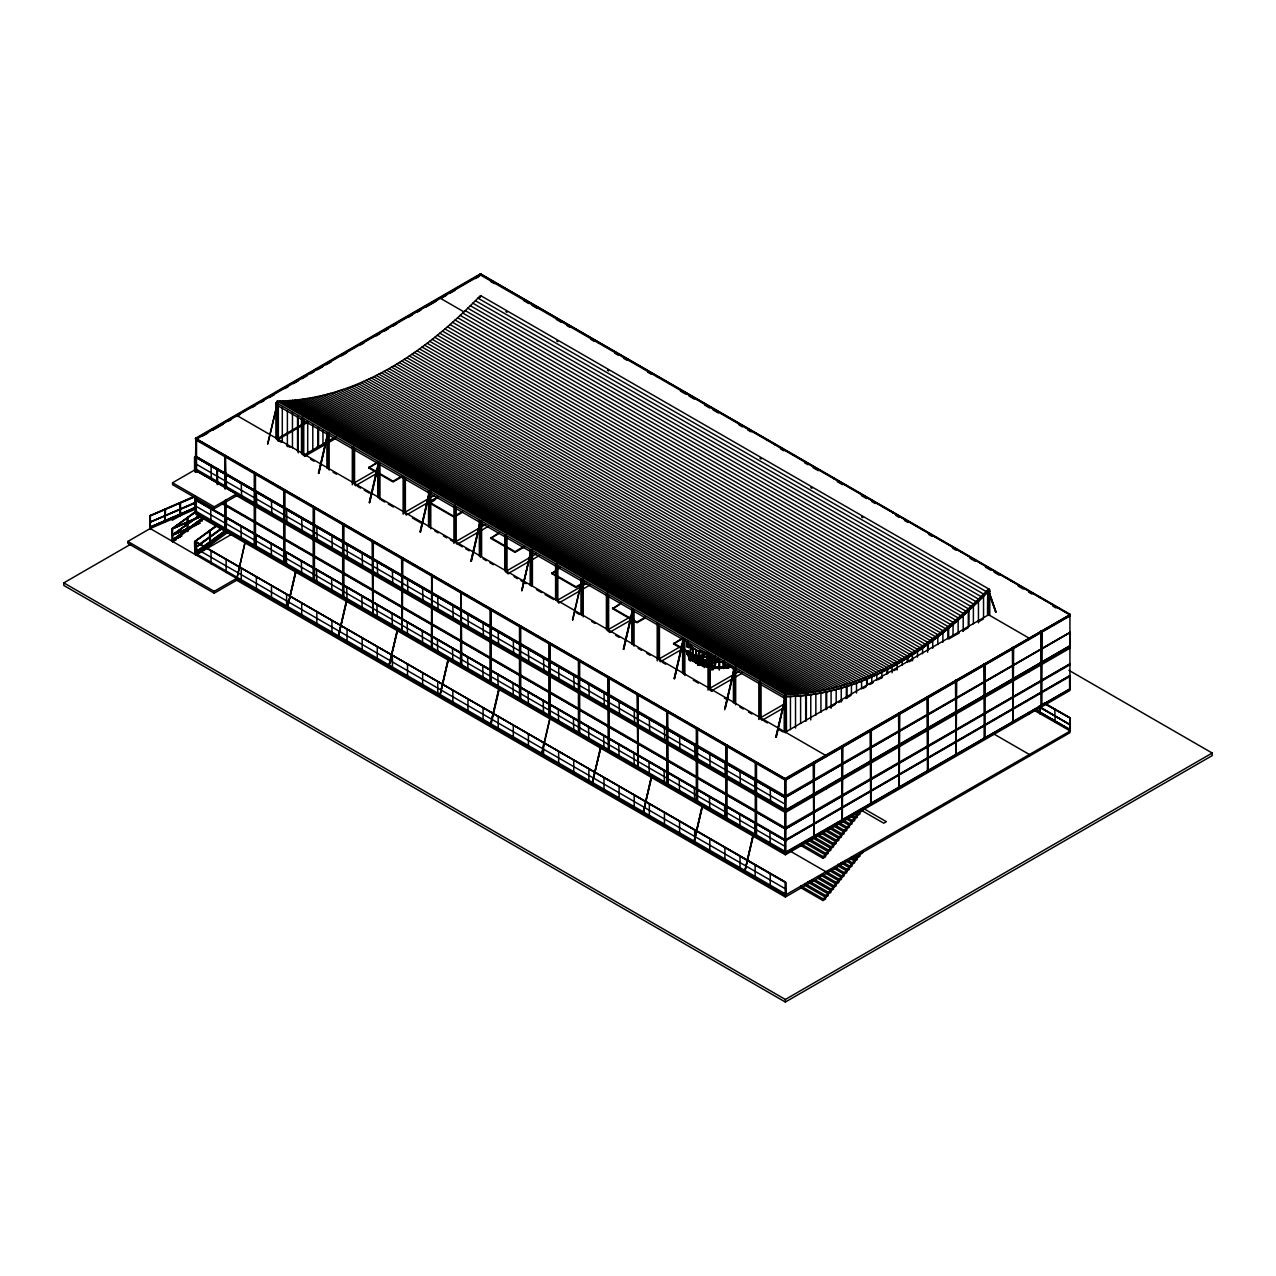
<?xml version="1.0" encoding="UTF-8"?>
<svg xmlns="http://www.w3.org/2000/svg" width="1276" height="1276" viewBox="0 0 1276 1276"><rect width="100%" height="100%" fill="white"/><g stroke="black" fill="none" stroke-linecap="round" stroke-linejoin="round"><path stroke-width="1.5" d="M688.88 652.084L689.901 655.354M193.824 496.587L150.01 515.727L194.127 496.763M149.834 515.632L150.185 528.742L150.361 515.536M195.914 502.808L150.01 522.187L195.659 502.25M195.914 507.848L150.01 527.227L195.659 507.306M150.313 527.403L195.962 507.481M172.18 528.535L172.547 541.662L172.18 528.535L201.895 515.935M196.392 525.106L172.372 535.091L199.694 514.914M200.045 515.408L172.404 535.075L200.077 523.16M179.964 537.18L172.372 540.147L202.916 517.625M203.267 518.12L172.404 540.115L181.83 536.032M194.734 457.063L194.542 469.871L785.617 810.914M217.43 469.775L217.255 482.982M723.651 662.18C717.447 662.85 706.808 660.649 699.057 658.033C710.812 664.732 682.772 648.75 693.251 654.684M709.312 666.12L699.057 663.073L714.975 667.22L723.636 667.22L730.526 665.609M711.498 669.74C717.048 652.833 702.119 663.6 698.163 659.485C680.762 652.706 705.979 664.7 717.319 659.15M719.297 670.123L719.297 659.469L711.593 660.442L711.753 669.597M245.056 541.806L236.57 580.293L214.209 593.196L127.823 543.337L127.823 541.455L150.185 528.535L195.786 508.98M267.593 443.873L277.45 403.615L276.557 403.216L276.557 438.816M245.295 541.949L236.81 578.459M267.848 444.016L277.227 403.663M295.633 571.201L287.371 607.663M318.41 473.205L327.788 432.851M295.857 571.154L287.387 607.855L296.112 571.297M318.665 473.348L328.044 432.995M318.888 473.3L327.82 434.861M346.45 600.533L338.188 636.995M369.227 502.537L378.605 462.199M346.673 600.486L338.204 637.187L346.928 600.629M369.466 502.68L378.86 462.327M369.705 502.632L378.637 464.209M397.267 629.881L388.765 666.391L397.729 629.961M420.043 531.885L429.661 491.483M389.021 666.519L397.49 629.818M420.282 532.028L429.422 491.531M420.522 531.964L429.454 493.541M448.067 659.213L439.821 695.675M470.86 561.217L480.239 520.863M448.307 659.166L439.837 695.867L448.546 659.309M471.099 561.36L480.478 521.007M471.338 561.312L480.27 522.873M498.884 688.546L490.399 725.055L499.123 688.498M521.677 590.549L531.055 550.211M521.9 590.501L530.832 552.077M499.363 688.641L490.877 725.151M521.916 590.692L531.294 550.339M549.94 717.83L541.455 754.339M572.477 619.897L581.872 579.543M550.179 717.973L541.694 754.483M572.733 620.04L582.111 579.687L583.228 579.24M600.518 747.226L592.032 783.735L600.996 747.321M623.294 649.229L632.673 608.875M592.271 783.879L600.757 747.178M623.549 649.372L632.928 609.019M623.773 649.325L632.705 610.885M651.334 776.558L643.072 813.019M674.111 678.561L683.489 638.223M651.558 776.51L643.088 813.211L651.813 776.653M674.35 678.704L683.745 638.351M674.589 678.657L683.521 640.233M702.151 805.906L693.889 842.351M724.928 707.909L734.545 667.507L724.72 709.775M702.374 805.842L693.905 842.543L702.629 805.985M725.406 707.989L734.338 669.565M752.952 835.238L744.705 871.699M775.744 737.241L785.362 696.84L775.983 737.384M753.191 835.19L744.721 871.891L753.43 835.333M776.223 737.337L785.601 696.983L784.708 696.584L784.708 732.185M706.553 660.521L710.7 661.686L723.636 661.829M709.312 666.471C680.874 659.102 725.358 671.288 730.654 666.2M714.943 662.18L722.168 661.638M712.311 669.772L718.005 657.491M713.125 668.959L718.005 658.432M713.125 669.772L715.565 664.525M723.859 666.933L725.486 663.424M709.456 654.732L706.585 654.078L709.456 654.381M703.124 653.025L702.773 666.152L702.661 652.961L706.745 654.205L695.771 649.899L699.328 651.382C703.778 686.823 689.12 640.249 706.745 653.854L706.649 667.252M706.729 660.649L702.661 659.405L709.312 661.415M710.812 661.447L714.943 661.829M710.812 666.503L719.313 667.141L730.654 665.849M704.24 660.043L697.749 659.277L711.529 660.027M702.869 652.738L702.773 666.152M702.677 653.312L699.328 651.382M277.227 403.216L277.227 401.095C357.2 400.201 426.87 350.868 480.478 295.522L989.538 589.416L989.538 591.538M785.362 732.823L785.362 694.463C865.335 693.57 935.005 644.252 988.613 588.89L988.613 591.011C935.005 646.358 865.335 695.675 785.362 696.584C865.335 695.675 935.005 646.358 988.613 591.011M711.195 664.557L716.793 658.974L718.005 659.261M988.374 591.362L989.283 591.011L989.283 614.777M699.184 651.845L695.787 649.915L696.281 653.679M699.296 658.177L695.787 656.725M694.367 659.166L697.956 656.454L709.281 662.994M703.953 665.928L704.304 660.059M704.416 660.505L704.464 665.928M196.488 510.783L172.372 528.647L201.56 516.126M196.52 511.118L172.404 528.615L201.592 515.759M172.547 541.662L172.547 528.344L195.228 512.458M172.404 535.075L200.013 515.089M172.404 540.115L203.219 517.801M204.702 518.12L172.547 541.455L176.184 539.892M217.542 525.042L194.765 541.534L217.239 524.867M194.542 541.455L194.893 554.566L194.893 541.662L217.574 525.361M196.329 546.495L222.056 527.817M196.376 546.814L222.104 528.136M195.069 548.154L222.407 528.328M196.329 551.535L225.278 530.529M196.376 551.854L226.921 529.684M195.069 553.21L227.224 529.859M194.893 554.358L227.048 531.023M198.115 553.912L227.048 532.905M696.074 656.183L699.041 658.017M686.743 650.648L690.475 657.778L699.041 663.057M196.52 471.849L196.52 438.769L195.659 439.215L195.611 438.242L480.175 273.957L481.084 274.484L480.223 274.914L480.175 273.957M195.308 471.849L195.914 438.418M480.478 274.133L480.781 275.01L196.217 439.295L195.659 438.625L785.617 779.221M195.308 438.769L785.665 779.604L1070.229 615.319L1070.181 614.346L480.733 274.037L1070.181 614.936L480.223 274.914M480.781 274.308L195.914 438.769L195.914 472.216M202.693 436.025L207.781 433.09M212.853 430.171L223.013 424.302M228.101 421.367L231.482 419.405M240.016 414.477L236.57 416.47L236.57 415.306L826.019 755.615L826.019 756.78M252.074 407.522L255.519 405.529M260.687 402.546L264.132 400.568M269.3 397.586L274.468 394.587M284.803 388.622L288.248 386.644M293.416 383.661L298.584 380.679M302.029 378.685L307.197 375.702M310.642 373.709L314.087 371.715M317.533 369.737L322.7 366.754M326.146 364.761L331.313 361.778M341.649 355.813L346.817 352.83M360.582 344.871L364.027 342.877M376.085 335.923L379.53 333.929M384.698 330.947L388.143 328.953M393.311 325.97L396.756 323.992M408.814 317.022L412.26 315.028M417.427 312.046L420.873 310.068M426.04 307.085L436.376 301.12M441.512 298.153L446.6 295.219M449.981 293.257L455.069 290.322M475.39 278.583L478.787 276.637M786.271 697.111L784.453 698.163L276.302 404.795L276.302 402.674L278.136 401.621M276.094 438.816L276.094 403.216L277.227 402.562M277.881 403.216L277.227 439.454M278.343 403.216L276.094 403.216M194.542 456.952L194.893 471.737M1070.181 632.545L785.665 797.213L785.617 796.24L195.659 456.218L785.107 797.117L195.659 456.808L196.217 456.202M479.569 297.101L481.387 296.048M479.361 297.627L480.478 296.989M196.073 464.081L785.506 804.406M172.547 482.775L214.209 506.827L236.57 493.924L236.57 495.806L214.209 508.709L172.547 484.657L172.547 482.775L194.893 469.871M196.073 469.137L785.506 809.447M195.563 470.461L224.002 486.092M1070.277 633.566L1070.229 647.012L785.059 810.946L1069.623 645.943L785.059 810.244L785.107 811.201L196.169 470.605M225.389 456.138L225.996 486.922M211.034 466.474L211.385 479.186M302.619 417.236L301.503 417.874L301.503 453.474M277.227 438.769L306.495 421.862M277.227 439.949L308.218 422.037M164.811 509.204L165.162 522.331L165.513 509.204M226.139 475.198L226.506 487.91M179.788 502.792L180.49 515.695L180.49 502.792M196.169 500.527L785.617 840.836L196.265 499.793L196.217 513.223M225.645 487.623L489.25 639.228M196.073 506.333L785.506 846.642M1068.921 670.315L1212.2 753.031L1212.2 755.615L785.362 1002.043L63.8 585.461L63.8 582.877L130.918 544.118M172.228 520.273L196.329 506.365M194.765 509.268L194.765 496.364M329.144 432.548L328.028 433.186L328.028 468.786M241.26 483.923L241.611 496.635M196.073 511.373L785.506 851.698M195.467 496.364L195.308 512.697L196.169 512.266M187.157 531.342L187.524 517.466L187.875 531.342M195.914 512.489L196.52 499.075M196.265 512.697L195.77 499.698L785.203 840.374M210.668 508.518L211.034 521.629M304.326 454.814L326.337 442.102M328.028 441.113L335.779 436.647M318.537 446.983L317.214 446.983L318.537 446.983L318.537 427.635M304.581 456.409L335.588 438.513M256.38 492.648L256.731 505.36M225.645 517.546L226.139 530.353L226.506 517.243L226.139 530.353M353.436 446.568L352.32 447.222L352.32 484.8M209.519 530.577L209.87 543.688L210.237 530.577M284.085 490.255L284.947 489.809L284.947 563.753L284.085 564.183L284.085 489.665M195.77 542.3L195.914 555.156L195.77 541.949L785.506 882.083L785.713 895.258L785.713 882.354L195.914 541.837M271.485 501.388L271.836 514.084M225.645 529.269L224.783 529.715L224.783 502.473M196.073 548.584L785.506 888.893M240.909 525.967L241.26 539.078M196.073 553.625L785.506 893.934M195.914 554.948L231.482 534.405M284.085 507.274L284.085 507.864M211.034 550.977L211.034 563.88M286.606 510.113L286.956 522.809M401.541 477.065L393.072 481.961L368.684 467.877L377.154 462.215M368.684 467.877L377.154 462.981M256.013 534.692L256.38 547.803M284.085 521.358L284.085 521.948M354.074 482.998L376.468 470.078M226.139 559.701L226.139 572.605M355.398 485.757L377.792 472.822M301.71 518.838L302.077 531.534M271.134 543.416L271.485 556.543M284.085 538.95L284.085 539.541M241.26 568.426L241.26 581.33M368.684 467.112L393.072 481.196L401.541 476.299M316.831 527.562L317.182 540.258M127.823 541.455L214.209 591.33L236.57 578.411M284.085 551.28L284.085 551.87M286.239 552.141L286.606 565.268M314.055 538.073L314.055 538.663M256.38 577.151L256.38 590.054M331.935 536.287L332.302 548.983M301.359 560.866L301.71 573.993M430.778 491.228L429.661 491.866L429.661 527.466M271.485 585.875L271.485 598.779M347.056 545.011L347.407 557.708M404.891 512.33L434.159 495.423M406.215 515.089L437.221 497.193M431.352 501.34L438.131 497.417M431.352 502.106L434.749 500.144M316.48 569.606L316.831 582.717M286.606 594.6L286.606 607.504M362.177 553.736L362.528 566.432M453.953 543.464L453.953 505.886L455.069 505.248M331.585 578.331L331.935 591.442M301.71 603.325L301.71 616.228M455.739 515.424L462.518 511.501M455.739 516.174L462.518 512.266M377.281 562.461L377.632 575.173M346.705 587.056L347.056 600.167M316.831 612.049L316.831 624.953M392.402 571.185L392.753 583.898M480.478 521.198L481.594 520.56M361.81 595.78L362.177 608.891M455.691 541.678L484.976 524.771M457.031 544.421L488.022 526.525M331.935 620.774L331.935 633.693M407.507 579.91L407.873 592.622M525.186 546.495L515.025 552.364L490.638 538.281L499.107 532.634M490.638 538.281L499.107 533.4M376.93 604.505L377.281 617.616M431.687 575.253L432.309 648.83L431.687 574.535L431.447 648.687M504.77 535.234L505.886 534.58M372.751 614.442L372.145 540.865L373.007 541.008M347.056 629.499L347.056 642.418M422.627 588.635L422.978 601.347M392.035 613.23L392.402 626.341M362.177 638.223L362.177 651.143M490.638 537.515L515.025 551.599L523.495 546.718M437.748 597.359L438.099 610.072M407.156 621.954L407.507 635.065M532.411 549.892L531.294 550.546L531.294 586.147M461.162 592.255L461.784 665.849L460.907 665.689M402.227 631.46L401.605 557.883L402.482 558.027M506.508 571.01L535.792 554.103M377.281 646.948L377.281 659.867M507.832 573.769L538.839 555.857M452.852 606.1L453.203 618.796M422.276 630.679L422.627 643.79M392.402 655.689L392.402 668.592M467.973 614.825L468.324 627.521M556.703 563.912L555.586 564.566L555.586 600.167M584.472 582.685L576.002 587.566L551.615 573.482L560.084 567.836M437.381 639.404L437.748 652.514M551.615 573.482L554.996 571.536M407.507 664.413L407.507 677.317M483.078 623.549L483.445 636.245M452.501 648.128L452.852 661.239M490.893 626.085L490.893 626.675M422.627 673.138L422.627 686.041M551.615 572.717L576.002 586.8L584.472 581.92M498.198 632.274L498.549 644.97M557.325 600.342L586.609 583.435M490.893 640.759L785.617 810.324L785.665 811.297M558.649 603.101L589.656 585.205M520.72 625.942L519.858 625.798M467.606 656.853L467.973 669.98M437.748 681.862L437.748 694.766M513.303 640.999L513.67 653.695M490.893 657.778L490.893 658.352M607.504 593.26L606.387 593.898L606.387 629.499M482.727 665.578L483.078 678.704M452.852 690.587L452.852 703.491M490.893 670.091L490.893 670.682M528.423 649.723L528.774 662.419M645.449 617.887L636.979 622.768L612.592 608.684L621.061 603.038M497.847 674.318L498.198 687.429M612.592 608.684L619.37 604.776M490.893 682.421L490.032 682.851L490.032 608.923L490.893 608.492L490.638 683.202M467.973 699.312L467.973 712.215M543.544 658.448L543.895 671.144M512.952 683.043L513.303 696.154M608.142 629.69L630.535 616.755M609.465 632.433L631.859 619.514M483.078 708.036L483.078 720.94M558.649 667.173L559 679.885M612.592 607.934L636.979 622.018L645.449 617.121M528.073 691.767L528.423 704.878M498.198 716.761L498.198 729.665M573.769 675.897L574.12 688.609M543.177 700.492L543.544 713.603M513.303 725.486L513.303 738.389M588.874 684.622L589.241 697.334M579.304 691.209L579.304 691.799M558.298 709.217L558.649 722.328M704.735 654.062L697.956 657.985L673.568 643.901L682.038 638.239M673.568 643.901L682.038 639.005M687.014 641.445L687.014 646.98M528.423 734.21L528.423 747.13M658.958 659.022L681.352 646.103M688.402 643.806L688.402 647.49M603.995 693.346L604.345 706.059M660.282 661.781L682.676 648.846M690.667 645.847L690.667 659.166L691.034 653.424M693.075 647.921L693.171 661.367M573.403 717.941L573.769 731.052M687.014 650.664L687.014 654.349L687.732 650.664M696.281 657.379L695.93 663.105L695.93 649.787L693.235 647.857L692.916 661.223M688.402 656.709L688.402 651.191M543.544 742.935L543.544 755.855M619.115 702.071L619.466 714.783M673.568 643.136L697.956 657.22L706.425 652.323M693.426 661.032L693.235 647.857M697.701 664.924L697.956 659.245L698.211 664.924M707.016 654.141L709.312 654.971M588.523 726.666L588.874 739.777M711.498 657.363L713.125 660.729M704.432 666.806L714.129 661.207M558.649 751.66L558.649 764.579M634.22 710.796L634.571 723.508M711.099 667.842L711.099 654.939M714.64 657.268L714.64 668.337L715.342 657.268M718.946 668.496L718.946 659.277M603.644 735.391L603.995 748.502M723.269 660.952L723.269 668.337L723.97 660.952M727.495 667.842L727.495 664.158M573.769 760.4L573.769 773.304M735.662 667.252L734.545 667.89L734.545 703.491M649.34 719.536L649.691 732.233M667.476 711.37L668.082 784.947L667.22 784.804M709.775 688.354L739.059 671.447M618.748 744.115L619.115 757.226M608.524 750.559L607.918 676.982L608.78 677.141M711.099 691.114L742.106 673.218M588.874 769.125L588.874 782.029M664.445 728.261L664.812 740.957M633.869 752.84L634.22 765.951M758.837 719.489L758.837 681.91L759.954 681.272M603.995 777.85L603.995 790.753M679.566 736.986L679.917 749.682M648.974 761.565L649.34 774.692M619.115 786.574L619.115 799.478M694.67 745.71L695.037 758.407M276.302 402.674L784.453 696.058L786.271 695.005L786.479 732.185M786.016 732.185L785.601 696.983M664.094 770.289L664.445 783.416M760.576 717.702L784.692 703.778M761.916 720.446L786.032 706.537M989.538 589.416L987.704 590.485L987.496 614.777M806.352 720.765L806.352 695.324L805.028 695.324M634.22 795.299L634.22 808.202M989.283 591.011L988.613 615.431M989.729 591.011L987.496 591.011L989.729 591.011L989.729 614.777M709.791 754.435L710.142 767.131M726.156 745.487L727.033 745.056L727.033 818.985L726.156 819.415L726.411 744.705M826.673 691.991L825.349 691.991L826.673 691.991L826.673 709.408M968.947 610.853L967.639 610.853L968.947 610.853L968.947 626.644M679.215 779.03L679.566 792.141M846.993 698.052L846.993 686.6L845.685 686.6M948.626 628.637L947.302 628.637L948.626 628.637L948.626 638.479M649.34 804.024L649.34 816.927M867.329 685.1L867.329 679.135L866.005 679.135M928.306 650.266L928.306 644.364L926.982 644.364M724.912 763.16L725.262 775.856M726.156 762.506L726.156 763.096M887.649 673.568L887.649 669.613L886.326 669.613M907.97 658.017L906.662 658.017L907.97 658.017L907.97 661.957M785.362 732.137L988.613 614.793M830.15 707.462L835.317 704.48M838.763 702.486L842.208 700.492M845.653 698.514L850.821 695.532M862.879 688.562L866.324 686.568M869.769 684.59L873.215 682.596M878.382 679.614L881.828 677.62M893.886 670.666L897.331 668.672M909.389 661.718L912.834 659.724M948.993 638.845L959.329 632.88M962.774 630.886L967.942 627.904M978.277 621.938L983.445 618.956M694.319 787.755L694.67 800.865M726.156 776.59L726.156 777.18M664.445 812.748L664.445 825.652M740.016 771.884L740.367 784.596M709.44 796.479L709.791 809.59M726.156 794.198L726.156 794.773M679.566 821.473L679.566 834.376M755.137 780.609L755.488 793.321M724.545 805.204L724.912 818.315M726.156 806.512L726.156 807.102M694.67 830.197L694.67 843.101M785.059 779.253L1070.229 614.617L785.059 778.551L785.107 779.524L785.968 779.078L785.713 853.006L195.659 512.553M813.211 762.649L814.423 762.649L813.817 836.928L813.211 762.649L814.423 762.649M841.666 746.221L842.878 746.221L842.272 820.5L841.666 746.221L842.878 746.221M870.12 729.792L871.333 729.792L870.726 804.071L870.12 729.792L871.333 729.792M898.575 713.364L899.787 713.364L899.181 787.643L898.575 713.364L899.787 713.364M927.03 696.935L928.258 696.935L927.636 771.214L927.03 696.935L928.258 696.935M955.485 680.507L956.713 680.507L956.091 754.786L955.485 680.507L956.713 680.507M983.94 664.078L985.168 664.078L984.546 738.357L983.94 664.078L985.168 664.078M1012.394 647.65L1013.622 647.65L1013.016 721.929L1012.394 647.65L1013.622 647.65M1070.181 614.346L1069.671 615.239M1042.077 631.221L1040.849 631.221L1042.077 631.221L1041.471 705.5L1040.849 633.167M1069.926 615.973L785.362 780.258L195.914 439.949M770.241 789.334L770.608 802.046M739.665 813.928L740.016 827.039M709.791 838.922L709.791 851.842M785.107 797.117L785.059 796.16L1070.229 632.226L785.665 797.213M785.362 797.659L785.107 811.201M785.203 797.771L196.073 457.286L785.713 797.851L196.265 457.542L195.611 470.637M754.77 822.653L755.137 835.764M755.631 823.53L755.631 824.121M1070.181 646.039L1070.229 647.012M1069.926 648.24L785.362 812.525L235.566 495.104M724.912 847.647L724.912 860.566M769.891 831.378L770.241 844.489M221.864 503.031L785.107 828.81L785.059 827.837L1070.229 663.903M785.665 828.89L1070.229 664.605L1070.181 663.648L785.665 828.89L785.617 827.933L222.375 502.744M740.016 856.371L740.016 869.291M726.411 818.634L785.968 853.006L785.107 853.453L785.011 840.102L1070.07 675.546M1069.766 676.073L1070.229 689.247L785.665 853.548L195.308 512.697M1069.671 676.248L1070.181 676.551M1069.623 688.896L1069.559 675.817L785.059 840.868L1069.623 676.583M755.137 865.096L755.137 878.016M785.059 852.48L1070.277 688.721L785.059 853.181M813.211 836.577L814.423 836.577M841.666 820.149L842.878 820.149M870.12 803.72L871.333 803.72M898.575 787.292L899.787 787.292M927.03 770.864L928.258 770.864M955.485 754.435L956.713 754.435M983.94 738.006L985.168 738.006M1012.394 721.578L1013.622 721.578M1040.849 705.149L1042.077 705.149M1070.181 688.865L1070.181 688.29M195.914 497.13L195.914 514.467L785.362 854.776L1069.926 690.491L1069.926 614.793M851.236 815.125L854.665 817.103L859.96 814.056L859.96 810.531M848.588 818.41L852.033 820.388L857.312 817.342L857.312 813.817L862.592 810.77L862.592 809M1040.052 706.138L1039.685 713.731L1039.685 705.931M842.511 819.702L849.385 823.674L854.665 820.627L854.665 817.103M838.141 821.999L846.738 826.96L852.033 823.913L852.033 820.388M835.509 825.285L844.106 830.245L849.385 827.199L849.385 823.674M1054.805 709.137L1055.156 722.248M770.241 873.837L770.241 886.74M831.139 827.582L841.458 833.531L846.738 830.485L846.738 826.96M826.784 829.863L838.81 836.817L844.106 833.77L844.106 830.245M822.414 832.159L836.179 840.102L841.458 837.056L841.458 833.531M818.06 834.456L833.531 843.388L838.81 840.342L838.81 836.817M815.412 837.742L830.883 846.674L836.179 843.627L836.179 840.102M809.335 839.034L828.252 849.96L833.531 846.913L833.531 843.388M804.965 841.331L825.604 853.245L830.883 850.199L830.883 846.674M800.61 843.627L822.956 856.531L828.252 853.485L828.252 849.96M800.61 845.382L822.956 858.301L825.604 856.77L825.604 853.245M235.566 579.591L785.362 897.012L1069.926 732.727L1070.07 717.798L1069.559 730.973M1043.912 703.395L1070.277 718.069L1070.277 730.973L1033.719 710.078M1038.744 706.872L1070.07 724.609L1038.744 706.521M1035.299 709.919L1070.07 729.649L1035.299 709.568M785.011 895.258L1070.277 730.973M851.236 857.36L854.665 859.354L859.96 856.292L859.96 852.783M848.588 860.646L852.033 862.64L857.312 859.577L857.312 856.068L862.592 853.006L862.592 851.252M842.511 861.954L849.385 865.925L854.665 862.879L854.665 859.354M838.141 864.251L846.738 869.211L852.033 866.165L852.033 862.64M835.509 867.536L844.106 872.497L849.385 869.45L849.385 865.925M831.139 869.817L841.458 875.783L846.738 872.736L846.738 869.211M826.784 872.114L838.81 879.068L844.106 876.022L844.106 872.497M822.414 874.411L836.179 882.354L841.458 879.308L841.458 875.783M818.06 876.708L833.531 885.64L838.81 882.593L838.81 879.068M815.412 879.993L830.883 888.925L836.179 885.879L836.179 882.354M809.335 881.285L828.252 892.211L833.531 889.165L833.531 885.64M804.965 883.582L825.604 895.497L830.883 892.45L830.883 888.925M800.61 885.879L822.956 898.783L828.252 895.736L828.252 892.211M800.61 887.633L822.956 900.537L825.604 899.022L825.604 895.497M63.8 582.877L785.362 999.459L1212.2 753.031M691.034 649.739L690.491 645.943L693.251 647.873L688.562 644.045L687.573 641.222L688.96 643.949L687.174 641.302L687.365 647.187M692.916 648.033L696.09 650.09L693.251 648.224M693.235 659.708L690.491 657.443L692.9 659.517M695.787 661.765L699.328 663.233L696.09 661.59M693.012 657.858L689.885 654.923L693.331 657.22M699.519 657.523L704.208 655.449L708.403 659.628M150.313 515.903L194.096 497.13M150.01 522.187L195.962 502.425M150.01 527.227L195.611 507.673M172.675 528.822L201.863 516.301M199.774 522.985L172.707 535.25M172.404 539.764L181.527 535.856M690.858 657.65L688.562 655.178L690.475 657.427M702.247 665.657L709.504 663.233M690.874 645.815L690.316 649.739M704.208 657.204L711.498 655.465L713.938 660.729M727.113 668.002L730.749 667.141M688.562 643.678L689.12 647.49M687.174 653.153L688.562 655.178M731.945 667.045L719.297 668.496L710.748 667.842M697.621 665.083L708.834 663.345M711.386 660.314L719.409 659.261M711.498 657.22L715.389 656.933M696.856 663.488L708.467 663.488M692.023 661.032L708.834 663.632M703.236 663.711L706.968 664.286M709.376 667.571C700.269 665.865 689.439 661.622 686.536 651.908M718.005 660.202L716.793 658.974M693.171 658.304L709.504 663.743M698.61 661.048L707.686 664.078M692.932 657.395L698.068 659.054M509.953 291.151L509.698 291.343M539.413 308.154L539.174 308.361M568.889 325.173L568.633 325.38M598.364 342.191L598.109 342.399M627.84 359.21L627.585 359.417M657.315 376.229L657.06 376.42M686.775 393.231L686.52 393.439M745.726 427.269L745.471 427.476M775.202 444.287L774.947 444.495M804.678 461.306L804.422 461.513M834.137 478.309L833.882 478.516M863.613 495.327L863.358 495.535M893.088 512.346L892.833 512.553M952.024 546.383L951.784 546.591M981.499 563.402L981.244 563.593M1010.975 580.405L1010.72 580.612M1040.45 597.423L1040.195 597.631M539.413 308.872L539.668 308.664M568.889 325.874L569.144 325.667M598.364 342.893L598.619 342.686M627.84 359.912L628.095 359.704M657.315 376.93L657.571 376.723M686.775 393.949L687.03 393.742M775.202 444.989L775.457 444.782M804.678 462.008L804.917 461.8M834.137 479.026L834.392 478.819M863.613 496.029L863.868 495.838M893.088 513.048L893.344 512.84M922.564 530.066L922.819 529.859M981.499 564.104L981.754 563.896M1010.975 581.106L1011.23 580.915M1040.45 598.125L1040.706 597.918M1070.229 615.319L1069.623 614.266M490.813 281.629L494.259 283.607M523.559 300.53L528.742 303.513M532.188 305.506L537.356 308.489M556.304 319.431L561.488 322.429M566.656 325.412L570.101 327.39M590.788 339.336L594.233 341.33M614.904 353.277L618.366 355.254M623.533 358.237L626.979 360.231M647.65 372.177L651.111 374.171M680.411 391.078L685.579 394.061M689.024 396.054L694.192 399.037M704.527 405.018L709.711 408.001M713.156 409.995L718.324 412.977M739.011 424.908L742.457 426.902M747.624 429.884L751.07 431.878M780.37 448.801L783.815 450.779M804.502 462.725L807.947 464.719M813.115 467.702L818.283 470.685M837.247 481.626L842.415 484.625M861.38 495.566L866.548 498.549M871.715 501.532L875.161 503.526M895.848 515.472L899.293 517.45M904.461 520.433L907.906 522.426M928.593 534.373L932.038 536.367M952.725 548.297L956.171 550.291M969.951 558.25L975.119 561.233M985.471 567.214L990.639 570.197M994.084 572.19L999.252 575.173M1018.216 586.115L1023.384 589.097M1028.552 592.08L1031.997 594.074M1052.684 606.02L1056.129 607.998M1070.229 632.928L1069.623 631.875M1069.926 633.773L1069.926 646.677M505.886 311.663L507.003 312.301M556.703 340.995L557.819 341.633M607.504 370.327L608.636 370.981M759.954 458.339L761.07 458.993M810.77 487.687L811.887 488.325M861.587 517.019L862.704 517.657M477.942 298.121L986.077 591.49M475.39 300.673L983.541 594.058M472.854 303.209L980.989 596.578M470.318 305.698L978.453 599.082M467.766 308.17L975.917 601.538M465.23 310.61L973.381 603.979M439.821 297.946L463.954 311.886M987.911 614.378L1029.269 638.255L1029.269 639.435M462.694 313.003L970.829 606.371M1070.229 664.605L1069.623 663.552M460.157 315.379L968.293 608.748M457.605 317.708L965.757 611.076M455.069 320.021L963.205 613.389M452.533 322.286L960.668 615.654M449.981 324.519L958.132 617.903M447.445 326.736L955.596 620.104M444.909 328.905L953.044 622.273M442.373 331.042L950.508 624.427M439.821 333.164L947.972 626.532M437.285 335.237L945.42 628.605M434.749 337.279L942.884 630.663M432.197 339.304L940.348 632.673M429.661 341.282L937.796 634.65M427.125 343.228L935.26 636.596M424.573 345.142L932.724 638.51M1045.937 703.874L1070.07 717.798M1044.215 703.22L1070.07 718.149M422.037 347.024L930.188 640.408M1039.047 706.346L1069.766 724.784M419.501 348.874L927.636 642.259M416.965 350.693L925.1 644.077M1035.602 709.392L1069.766 729.824M1040.052 713.523L1039.334 706.138M414.413 352.495L922.564 645.863M411.877 354.25L920.012 647.618M409.341 355.972L917.476 649.34M406.789 357.663L914.94 651.031M404.253 359.322L912.404 652.69M401.717 360.949L909.852 654.317M399.181 362.543L907.316 655.912M396.629 364.091L904.78 657.475M394.093 365.622L902.228 659.006M391.557 367.121L899.692 660.49M389.005 368.589L897.156 661.957M386.469 370.024L894.604 663.392M383.932 371.428L892.068 664.796M381.396 372.783L889.532 666.168M378.844 374.123L886.995 667.492M376.308 375.431L884.443 668.799M993.079 733.54L1029.269 754.435L1029.269 756.205M373.772 376.707L881.907 670.075M371.22 377.935L879.371 671.32M368.684 379.147L876.819 672.516M366.148 380.328L874.283 673.696M363.596 381.46L871.747 674.845M361.06 382.577L869.211 675.945M358.524 383.645L866.659 677.03M355.988 384.698L864.123 678.066M353.436 385.703L861.587 679.087M350.9 386.692L859.035 680.06M348.364 387.633L856.499 681.017M345.812 388.558L853.963 681.926M343.276 389.435L851.427 682.82M340.74 390.296L848.875 683.665M338.204 391.11L846.339 684.478M335.652 391.891L843.803 685.276M333.116 392.657L841.251 686.025M330.58 393.375L838.715 686.743M328.028 394.061L836.179 687.445M325.492 394.731L833.627 688.099M322.956 395.353L831.091 688.721M320.404 395.943L828.555 689.311M317.868 396.501L826.019 689.885M315.331 397.027L823.467 690.412M312.795 397.538L820.931 690.906M310.243 398L818.394 691.369M307.707 398.431L815.842 691.799M305.171 398.83L813.306 692.198M302.619 399.197L810.77 692.565M300.083 399.532L808.234 692.9M297.547 399.835L805.682 693.203M295.011 400.106L803.146 693.474M292.459 400.345L800.61 693.713M289.923 400.552L798.058 693.921M287.387 400.728L795.522 694.096M284.835 400.871L792.986 694.24M282.299 400.983L790.45 694.351M279.763 401.047L787.898 694.431M277.227 401.095L786.271 695.005M785.362 695.93L786.479 696.584L784.246 696.584L784.246 732.185M453.953 505.886L455.069 506.54L455.069 542.14M758.837 681.91L759.954 682.564L759.954 718.851M431.288 503.254L454.049 516.397M689.12 652.499L689.375 659.724M431.288 504.02L454.049 517.163M277.929 440.348L281.374 442.341M286.558 445.324L290.003 447.318M302.061 454.288L305.506 456.282M310.674 459.264L314.119 461.258M333.084 472.2L336.529 474.194M357.216 486.124L360.661 488.118M364.107 490.112L369.274 493.094M381.349 500.064L384.794 502.042M388.239 504.036L393.407 507.019M412.371 517.976L422.707 523.942M434.781 530.912L438.226 532.889M443.394 535.888L446.839 537.866M450.284 539.86L453.73 541.853M458.897 544.836L462.343 546.83M465.804 548.824L469.249 550.801M483.03 558.76L486.475 560.754M489.92 562.748L493.365 564.742M505.44 571.696L508.885 573.69M514.053 576.672L517.498 578.666M520.943 580.66L526.127 583.642M536.462 589.608L541.63 592.606M545.075 594.584L553.688 599.56M576.098 612.496L579.543 614.49M591.617 621.46L595.063 623.454M607.121 630.408L610.566 632.402M615.75 635.384L619.195 637.378M638.144 648.32L641.589 650.313M646.773 653.296L650.218 655.29M662.276 662.26L665.721 664.238M693.299 680.172L698.466 683.154M708.818 689.12L712.263 691.114M724.321 698.084L727.767 700.061M739.841 707.032L743.286 709.025M748.454 712.008L751.899 714.002M763.973 720.956L767.418 722.95M779.476 729.92L782.922 731.914M853.867 813.594L857.312 815.571M195.611 438.242L785.968 779.078M849.513 815.89L854.665 818.857M845.143 818.171L852.033 822.143M842.511 821.457L849.385 825.428M838.141 823.754L846.738 828.714M195.611 456.553L196.169 455.931M833.786 826.05L844.106 832M829.416 828.347L841.458 835.302M825.062 830.628L838.81 838.587M217.622 482.775L217.255 469.664L217.255 484.657M820.691 832.925L836.179 841.873M853.867 855.845L857.312 857.823M816.337 835.222L833.531 845.159M851.236 859.131L854.665 861.109M811.967 837.519L830.883 848.444M845.143 860.423L852.033 864.394M807.612 839.799L828.252 851.73M221.864 503.621L785.107 828.81M840.788 862.72L849.385 867.68M804.965 843.085L825.604 855.016M838.141 866.005L846.738 870.966M196.217 500.208L785.506 839.847L785.665 841.219M833.786 868.302L844.106 874.251M829.416 870.583L841.458 877.537M789.812 850.901L826.019 871.795L826.019 873.55M826.784 873.869L838.81 880.823M195.611 512.17L224.002 528.328M225.389 529.365L577.677 732.52M579.049 733.556L725.039 817.597M820.691 875.177L836.179 884.108M818.06 878.462L833.531 887.394M811.967 879.754L830.883 890.68M179.788 515.695L180.139 502.585M807.612 882.051L828.252 893.966M804.965 885.337L825.604 897.251M785.362 882.561L196.073 541.774L195.914 555.156M150.185 528.535L785.362 895.258M689.885 654.923L693.426 657.714M724.672 662.738L726.299 666.247M724.672 663.68L726.299 667.188M723.045 661L726.299 668.018M723.859 663.695L725.486 667.188M711.498 656.406L713.125 659.915M689.359 652.084L690.412 655.306M989.506 593.149L996.062 611.89M989.267 593.021L995.838 612.113M989.697 595.11L995.599 611.97M1041.471 631.221L1041.471 705.5M1029.269 669.948L1029.269 671.702M1029.269 712.199L1029.269 713.954M1013.016 647.299L1013.016 721.929M987.959 591.011L987.959 614.777M984.546 663.727L984.546 738.357M983.541 596.163L983.541 617.855M978.453 601.187L978.453 622.832M973.381 606.084L973.381 623.805M968.293 610.853L968.293 627.026M963.205 615.495L963.205 631.381M958.132 620.008L958.132 633.422M956.091 680.156L956.091 754.786M953.044 624.395L953.044 636.022M947.972 628.637L947.972 638.861M942.884 632.768L942.884 642.322M937.796 636.756L937.796 644.571M932.724 640.632L932.724 648.256M927.636 644.364L927.636 652.227M927.636 696.584L927.636 771.214M922.564 647.969L922.564 653.759M917.476 651.446L917.476 657.156M912.404 654.795L912.404 660.745M907.316 658.017L907.316 662.34M902.228 661.112L902.228 665.035M899.181 713.013L899.181 787.643M897.156 664.078L897.156 669.948M892.068 666.901L892.068 672.787M886.995 669.613L886.995 673.935M881.907 672.181L881.907 677.859M876.819 674.637L876.819 680.379M871.747 676.95L871.747 682.788M870.726 729.792L870.726 804.071M866.659 679.135L866.659 685.483M861.587 681.193L861.587 688.912M856.499 683.123L856.499 693.028M851.427 684.925L851.427 694.622M846.339 686.6L846.339 698.435M842.272 746.221L842.272 820.5M841.251 688.131L841.251 701.96M836.179 689.55L836.179 703.236M831.091 690.842L831.091 708.308M826.019 691.991L826.019 709.791M826.019 787.292L826.019 789.062M826.019 829.544L826.019 831.298M822.956 856.531L822.956 858.301M822.956 898.783L822.956 900.537M820.931 693.012L820.931 712.359M815.842 693.921L815.842 715.23M813.817 762.298L813.817 836.928M810.77 694.686L810.77 719.967M805.682 695.324L805.682 721.147M800.61 695.835L800.61 723.46M795.522 696.202L795.522 728.086M790.45 696.457L790.45 729.649M785.665 779.604L785.617 778.647L784.756 779.078L784.756 853.006L785.617 852.575L785.665 853.548M785.362 778.727L785.362 854.776M785.362 882.147L785.362 897.012M785.362 999.459L785.362 1002.043M784.453 696.058L784.453 698.163M761.07 683.888L761.07 719.489M756.142 762.219L755.28 762.059L755.28 836.003L756.142 836.147M755.886 761.708L755.886 836.354M755.631 761.916L756.493 762.059L756.493 836.003L755.631 835.844M735.662 669.23L735.662 704.83M733.429 667.252L733.429 702.853M727.862 663.951L727.862 668.05M726.666 745.2L725.805 745.056L725.805 818.985L726.666 819.128M723.62 660.745L723.62 668.544M719.552 661.048L719.664 668.496M719.042 661.048L719.042 668.433M714.991 655.625L714.991 668.544M710.748 654.732L710.748 668.05M710.254 654.556L710.254 690.156M709.137 688.817L709.137 653.216L708.02 652.578L708.02 690.156M704.464 653.519L704.464 657.204M704.208 653.376L704.208 657.347M704.208 660.25L704.208 667.619M703.953 653.519L703.953 657.204M699.296 651.366L699.184 664.764M697.956 659.245L697.956 665.067M697.206 728.181L696.329 728.038L696.329 801.966L697.206 802.11M696.951 727.687L696.951 802.317M696.696 727.894L697.557 728.038L697.557 801.966L696.696 801.822M696.074 649.723L695.93 663.105M690.396 653.28L690.396 660.665M690.156 653.137L690.156 660.808M689.901 653.28L689.901 660.665M689.12 651.191L689.12 659.867M688.769 643.598L688.769 647.698M688.769 650.983L688.865 659.724M687.365 650.872L687.365 654.556M684.845 639.882L684.845 675.482M683.729 638.558L683.729 674.159M682.612 637.904L682.612 673.505M667.731 785.091L666.87 784.947L667.22 710.876M667.476 710.668L667.476 785.298M659.437 625.224L659.437 660.824M658.32 659.485L658.32 623.884L657.204 623.246L657.204 660.824M638.255 694.144L638 768.28L637.394 694L637.745 767.785M634.044 610.55L634.044 646.15M632.912 609.21L632.912 644.811M631.795 608.572L631.795 644.173M608.78 751.07L609.13 676.982L608.269 676.838M608.636 595.876L608.636 631.476M608.524 676.631L608.524 751.277M607.504 594.552L607.504 630.153M583.228 581.218L583.228 616.818M582.111 579.878L582.111 615.479M580.979 579.24L580.979 614.841M579.304 660.123L578.443 659.979L578.443 733.907L579.304 734.051M579.049 659.628L579.049 734.258M578.794 659.82L579.671 659.979L579.671 733.907L578.794 733.764M557.819 566.544L557.819 602.144M556.703 565.204L556.703 600.805M549.844 643.104L548.967 642.96L548.967 716.889L549.844 717.032M549.589 642.96L549.589 717.24M549.334 642.817L550.195 642.96L550.195 716.889L549.334 716.745M532.411 551.87L532.411 585.493M530.178 549.892L530.178 585.493M520.72 627.888L520.72 699.87L519.858 699.726M520.369 626.085L519.507 625.942L519.507 699.87L520.369 700.014M520.114 625.942L520.114 700.221M507.003 537.212L507.003 572.812M505.886 535.872L505.886 571.473M504.77 537.212L504.77 570.835M490.383 608.78L491.244 608.923L491.244 682.851L490.383 682.708M481.594 522.538L481.594 556.161M480.733 274.037L480.781 275.01M480.478 521.884L480.478 557.484M479.361 520.56L479.361 556.161M461.418 665.992L460.556 665.849L460.907 591.761M461.162 591.554L461.162 666.2M456.186 507.864L456.186 543.464M430.778 493.206L430.778 528.806M428.545 491.228L428.545 526.828M405.369 478.532L405.369 514.132M404.253 512.793L404.253 477.192L403.136 476.554L403.136 514.132M402.227 557.532L402.227 632.162L402.833 557.883L401.972 557.74M379.961 463.858L379.961 499.458M378.844 462.534L378.844 498.134M377.728 461.88L377.728 497.48M373.007 614.936L373.358 540.865L372.496 540.721M372.751 540.514L372.751 615.144M354.553 449.2L354.553 484.8M353.436 447.86L353.436 483.46M343.531 523.989L342.67 523.846L342.67 597.774L343.531 597.918M343.276 523.495L343.276 598.125M343.021 523.702L343.882 523.846L343.882 597.774L343.021 597.631M329.144 434.526L329.144 470.126M326.911 432.548L326.911 468.148M322.956 430.459L322.956 444.048M317.868 427.635L317.868 447.366M314.055 506.971L313.194 506.827L313.194 580.755L314.055 580.915M313.8 506.476L313.8 581.122M313.545 506.684L314.422 506.827L314.422 580.755L313.545 580.612M312.795 424.78L312.795 449.918M307.707 421.846L307.707 452.852M303.752 419.852L303.752 455.452M302.619 418.528L302.619 454.128M298.201 415.657L298.201 452.852M297.547 415.657L297.547 451.273M292.459 412.323L292.459 447.844M287.387 410.808L287.387 446.664M284.58 489.968L283.719 489.809L283.719 563.753L284.58 563.896M282.299 406.996L282.299 442.134M278.343 405.194L278.343 440.794M277.881 405.194L277.881 440.794M255.12 472.949L254.259 472.806L254.259 546.734L255.12 546.878M254.865 472.455L254.865 547.085M254.61 472.646L255.471 472.806L255.471 546.734L254.61 546.591M225.996 500.527L225.996 529.715L225.134 529.572M225.389 455.436L225.389 488.852M225.389 500.176L225.389 530.066M225.134 455.644L224.783 488.852M214.209 506.827L214.209 508.709M214.209 591.33L214.209 593.196M209.87 530.369L209.87 543.688M202.134 515.695L202.134 521.23M195.77 457.462L195.659 470.892M195.116 496.157L195.116 509.475M187.524 517.466L187.524 531.55M165.162 509.012L165.162 522.331M150.185 515.424L150.185 528.742M224.369 421.989L224.369 421.989M252.823 405.561L252.823 405.561M281.278 389.132L281.278 389.132M309.733 372.704L309.733 372.704M338.204 356.275L338.204 356.275M366.659 339.847L366.659 339.847M395.113 323.418L395.113 323.418M423.568 306.99L423.568 306.99M452.023 290.561L452.023 290.561M225.645 472.949L225.134 473.827L225.645 472.949M225.645 504.626L225.134 505.519L225.645 504.626M255.12 489.968L254.61 490.845L255.12 489.968M255.12 504.052L254.61 504.929L255.12 504.052M255.12 521.645L254.61 522.522L255.12 521.645M255.12 533.974L254.61 534.851L255.12 533.974M314.055 523.989L313.545 524.867L314.055 523.989M314.055 555.682L313.545 556.559L314.055 555.682M343.531 541.008L343.021 541.885L343.531 541.008M314.055 567.995L313.545 568.889L314.055 567.995M343.531 555.092L343.021 555.969L343.531 555.092M343.531 572.701L343.021 573.578L343.531 572.701M373.007 558.027L372.496 558.904L373.007 558.027M343.531 585.014L343.021 585.891L343.531 585.014M373.007 572.111L372.496 572.988L373.007 572.111M373.007 589.703L372.496 590.597L373.007 589.703M402.482 575.045L401.972 575.923L402.482 575.045M373.007 602.033L372.496 602.91L373.007 602.033M402.482 589.129L401.972 590.006L402.482 589.129M716.251 410.25L716.251 410.25M431.942 574.455L431.447 575.332L431.942 574.455M716.506 410.17L715.995 411.047L716.506 410.17M402.482 606.722L401.972 607.599L402.482 606.722M431.942 592.064L431.447 592.941L431.942 592.064M402.482 619.051L401.972 619.929L402.482 619.051M431.942 606.132L431.447 607.025L431.942 606.132M402.482 631.365L401.972 632.242L402.482 631.365M431.942 623.741L431.447 624.618L431.942 623.741M461.418 609.067L460.907 609.96L461.418 609.067M431.942 636.07L431.447 636.947L431.942 636.07M461.418 623.151L460.907 624.028L461.418 623.151M461.418 640.759L460.907 641.637L461.418 640.759M461.418 653.073L460.907 653.966L461.418 653.073M520.369 643.104L519.858 643.981L520.369 643.104M520.369 657.188L519.858 658.065L520.369 657.188M520.369 674.781L519.858 675.674L520.369 674.781M549.844 660.123L549.334 661L549.844 660.123M520.369 687.11L519.858 687.987L520.369 687.11M549.844 674.207L549.334 675.084L549.844 674.207M549.844 691.799L549.334 692.677L549.844 691.799M579.304 677.141L578.794 678.019L579.304 677.141M549.844 704.129L549.334 705.006L549.844 704.129M579.304 708.818L578.794 709.695L579.304 708.818M608.78 694.144L608.269 695.037L608.78 694.144M579.304 721.147L578.794 722.025L579.304 721.147M608.78 708.228L608.269 709.105L608.78 708.228M608.78 725.837L608.269 726.714L608.78 725.837M638.255 711.163L637.745 712.04L638.255 711.163M608.78 738.15L608.269 739.043L608.78 738.15M638.255 725.246L637.745 726.124L638.255 725.246M638.255 742.855L637.745 743.733L638.255 742.855M667.731 728.181L667.22 729.059L667.731 728.181M638.255 755.169L637.745 756.046L638.255 755.169M667.731 742.265L667.22 743.142L667.731 742.265M667.731 759.874L667.22 760.751L667.731 759.874M697.206 745.2L696.696 746.077L697.206 745.2M667.731 772.187L667.22 773.065L667.731 772.187M697.206 759.284L696.696 760.161L697.206 759.284M697.206 776.877L696.696 777.77L697.206 776.877M697.206 789.206L696.696 790.083L697.206 789.206M756.142 779.221L755.631 780.115L756.142 779.221M756.142 793.305L755.631 794.198L756.142 793.305M756.142 810.914L755.631 811.791L756.142 810.914M864.027 808.777L861.38 810.292L883.742 823.211L886.373 821.68L864.027 808.777"/></g></svg>
